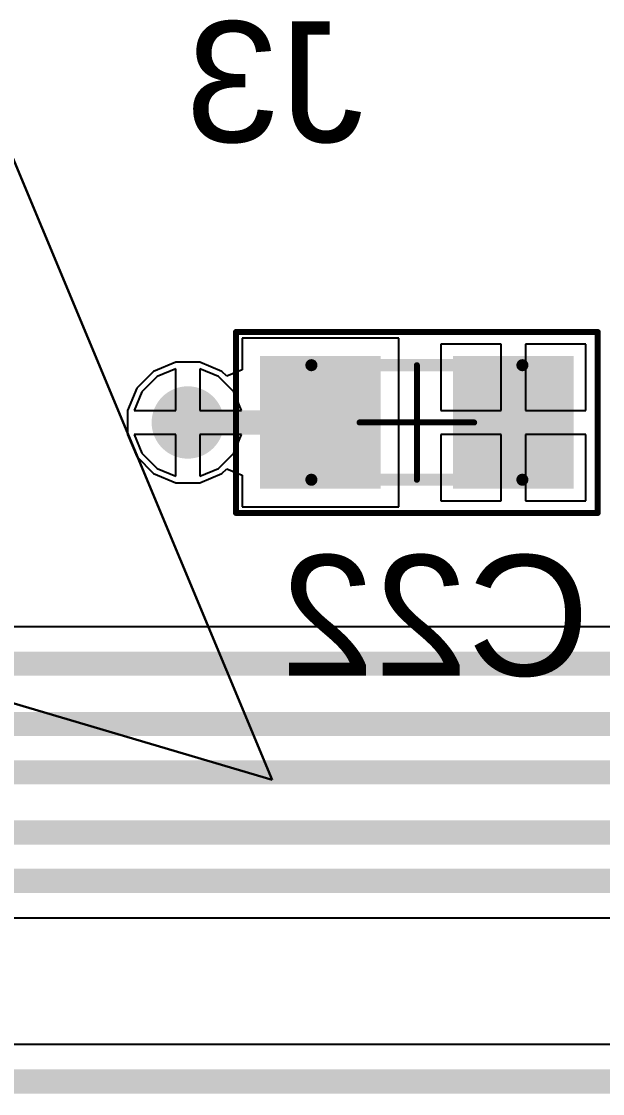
# Model space of a CAD drawing. Header units: inches. Extents: x -5 to 179, y -47 to 8.
# Drawn here: x 152.92 to 157.74, y -36.76 to -27.87 of the extents above; entities that cross this region are included whole.
import ezdxf

# ---------------------------------------------------------------- set-up
doc = ezdxf.new("R2010")
doc.units = ezdxf.units.IN
for name, color, linetype in [('Bottom 3D Body', 56, 'Continuous'), ('Bottom Courtyard', 56, 'Continuous'), ('Bottom Layer', 5, 'Continuous'), ('Bottom Overlay', 54, 'Continuous'), ('Bottom Paste', 16, 'Continuous'), ('Bottom Solder', 6, 'Continuous'), ('Keep-Out Layer', 6, 'Continuous'), ('Top Layer', 1, 'Continuous'), ('Top Overlay', 2, 'Continuous'), ('Top Solder', 216, 'Continuous'), ('Via Holes', 16, 'Continuous')]:
    doc.layers.add(name, color=color, linetype=linetype)
doc.styles.add('Arial', font='', dxfattribs={"height": 0.2})
doc.styles.get('Arial').set_extended_font_data('Arial')

# ---------------------------------------------------------------- blocks, each defined once
blk = doc.blocks.new('CAPC0603_1608_55_N_B_980')
at = {"layer": 'Bottom Layer'}
for points in [[(-0.35, 0.5), (-0.35, -0.5), (-1.25, -0.5), (-1.25, 0.5)], [(1.25, 0.5), (1.25, -0.5), (0.35, -0.5), (0.35, 0.5)]]:
    blk.add_hatch(color=5, dxfattribs=at).paths.add_polyline_path(points)
at = {"layer": 'Bottom Paste'}
for points in [[(-0.35, 0.5), (-0.35, -0.5), (-1.25, -0.5), (-1.25, 0.5)], [(1.25, 0.5), (1.25, -0.5), (0.35, -0.5), (0.35, 0.5)]]:
    blk.add_hatch(color=16, dxfattribs=at).paths.add_polyline_path(points)
at = {"layer": 'Bottom Solder'}
for points in [[(-0.3, 0.55), (-0.3, -0.55), (-1.3, -0.55), (-1.3, 0.55)], [(1.3, 0.55), (1.3, -0.55), (0.3, -0.55), (0.3, 0.55)]]:
    blk.add_hatch(color=6, dxfattribs=at).paths.add_polyline_path(points)
at = {"layer": 'Bottom 3D Body'}
for points in [[(0.875, 0.475, 0.1, 0.1, 0), (-0.875, 0.475, 0.1, 0.1, 0)], [(-0.875, 0.475, 0.1, 0.1, 0), (-0.875, -0.475, 0.1, 0.1, 0)], [(0.875, 0.475, 0.1, 0.1, 0), (0.875, -0.475, 0.1, 0.1, 0)], [(0.875, -0.475, 0.1, 0.1, 0), (-0.875, -0.475, 0.1, 0.1, 0)]]:
    blk.add_lwpolyline(points, format="xyseb", dxfattribs=at)
for points in [[(-0.9, 0.475, 0.05, 0.05, 1), (-0.85, 0.475, 0.05, 0.05, 1)], [(-0.9, 0.475, 0.05, 0.05, 1), (-0.85, 0.475, 0.05, 0.05, 1)], [(0.85, 0.475, 0.05, 0.05, 1), (0.9, 0.475, 0.05, 0.05, 1)], [(0.85, 0.475, 0.05, 0.05, 1), (0.9, 0.475, 0.05, 0.05, 1)], [(-0.9, -0.475, 0.05, 0.05, 1), (-0.85, -0.475, 0.05, 0.05, 1)], [(-0.9, -0.475, 0.05, 0.05, 1), (-0.85, -0.475, 0.05, 0.05, 1)], [(0.85, -0.475, 0.05, 0.05, 1), (0.9, -0.475, 0.05, 0.05, 1)], [(0.85, -0.475, 0.05, 0.05, 1), (0.9, -0.475, 0.05, 0.05, 1)]]:
    blk.add_lwpolyline(points, format="xyseb", close=True, dxfattribs=at)
at = {"layer": 'Bottom Courtyard'}
for points in [[(1.5, 0.75, 0.05, 0.05, 0), (-1.5, 0.75, 0.05, 0.05, 0)], [(-1.5, 0.75, 0.05, 0.05, 0), (-1.5, -0.75, 0.05, 0.05, 0)], [(1.5, 0.75, 0.05, 0.05, 0), (1.5, -0.75, 0.05, 0.05, 0)], [(0, 0.475, 0.05, 0.05, 0), (0, -0.475, 0.05, 0.05, 0)], [(0.475, 0, 0.05, 0.05, 0), (-0.475, 0, 0.05, 0.05, 0)], [(1.5, -0.75, 0.05, 0.05, 0), (-1.5, -0.75, 0.05, 0.05, 0)]]:
    blk.add_lwpolyline(points, format="xyseb", dxfattribs=at)
for points in [[(-1.5125, 0.75, 0.025, 0.025, 1), (-1.4875, 0.75, 0.025, 0.025, 1)], [(-1.5125, 0.75, 0.025, 0.025, 1), (-1.4875, 0.75, 0.025, 0.025, 1)], [(1.4875, 0.75, 0.025, 0.025, 1), (1.5125, 0.75, 0.025, 0.025, 1)], [(1.4875, 0.75, 0.025, 0.025, 1), (1.5125, 0.75, 0.025, 0.025, 1)], [(-0.0125, 0.475, 0.025, 0.025, 1), (0.0125, 0.475, 0.025, 0.025, 1)], [(-0.4875, 0, 0.025, 0.025, 1), (-0.4625, 0, 0.025, 0.025, 1)], [(0.4625, 0, 0.025, 0.025, 1), (0.4875, 0, 0.025, 0.025, 1)], [(-0.0125, -0.475, 0.025, 0.025, 1), (0.0125, -0.475, 0.025, 0.025, 1)], [(-1.5125, -0.75, 0.025, 0.025, 1), (-1.4875, -0.75, 0.025, 0.025, 1)], [(-1.5125, -0.75, 0.025, 0.025, 1), (-1.4875, -0.75, 0.025, 0.025, 1)], [(1.4875, -0.75, 0.025, 0.025, 1), (1.5125, -0.75, 0.025, 0.025, 1)], [(1.4875, -0.75, 0.025, 0.025, 1), (1.5125, -0.75, 0.025, 0.025, 1)]]:
    blk.add_lwpolyline(points, format="xyseb", close=True, dxfattribs=at)

msp = doc.modelspace()

# ---------------------------------------------------------------- hatches: boundary and pattern name
at = {"layer": 'Bottom Layer'}
h = msp.add_hatch(color=5, dxfattribs=at)
edge = h.paths.add_edge_path()
edge.add_arc((154.3, -31.2), 0.3, 0, 360)
at = {"layer": 'Top Layer'}
h = msp.add_hatch(color=1, dxfattribs=at)
edge = h.paths.add_edge_path()
edge.add_arc((154.3, -31.2), 0.3, 0, 360)
at = {"layer": 'Via Holes'}
h = msp.add_hatch(color=7, dxfattribs=at)
edge = h.paths.add_edge_path()
edge.add_arc((154.3, -31.2), 0.15, 0, 360)

# ---------------------------------------------------------------- linework, layer by layer
at = {"layer": 'Bottom Layer'}
for p, q in [((156.05, -30.5), (154.75, -30.5)), ((154.75, -30.5), (154.75, -30.7633)), ((156.05, -31.9), (156.05, -30.5)), ((156.9, -30.55), (156.4, -30.55)), ((156.4, -30.55), (156.4, -31.1)), ((156.9, -31.1), (156.9, -30.55)), ((157.6, -30.55), (157.1, -30.55)), ((157.1, -30.55), (157.1, -31.1)), ((157.6, -31.1), (157.6, -30.55)), ((154.2005, -30.7), (154.0168, -30.7761)), ((154.3995, -30.7), (154.2005, -30.7)), ((154.5832, -30.7761), (154.3995, -30.7)), ((154.0168, -30.7761), (153.8761, -30.9168)), ((154.623, -30.8159), (154.5832, -30.7761)), ((154.75, -30.7633), (154.623, -30.8159)), ((153.8761, -30.9168), (153.8, -31.1005)), ((153.8, -31.1005), (153.8, -31.2995)), ((156.4, -31.1), (156.9, -31.1)), ((157.1, -31.1), (157.6, -31.1)), ((153.8, -31.2995), (153.8761, -31.4832)), ((156.9, -31.3), (156.4, -31.3)), ((156.4, -31.3), (156.4, -31.85)), ((156.9, -31.85), (156.9, -31.3)), ((157.6, -31.3), (157.1, -31.3)), ((157.1, -31.3), (157.1, -31.85)), ((157.6, -31.85), (157.6, -31.3)), ((153.8761, -31.4832), (154.0168, -31.6239)), ((154.0168, -31.6239), (154.2005, -31.7)), ((154.3995, -31.7), (154.5832, -31.6239)), ((154.5832, -31.6239), (154.623, -31.5841)), ((154.623, -31.5841), (154.75, -31.6367)), ((154.75, -31.6367), (154.75, -31.9)), ((154.2005, -31.7), (154.3995, -31.7)), ((154.75, -31.9), (156.05, -31.9)), ((156.4, -31.85), (156.9, -31.85)), ((157.1, -31.85), (157.6, -31.85)), ((160.6733, -32.8941), (146.7671, -32.8941)), ((114.6909, -35.3059), (161.8, -35.3059)), ((173.0262, -36.3582), (0.3044, -36.3582))]:
    msp.add_line(p, q, dxfattribs=at)
for points in [[(154.3, -31.2, 0.2, 0.2, 0), (155.4, -31.2, 0.2, 0.2, 0)], [(115.4, -33.2, 0.2, 0.2, 0), (160.8, -33.2, 0.2, 0.2, 0)], [(115.1, -33.7, 0.2, 0.2, 0), (161.2, -33.7, 0.2, 0.2, 0)], [(114.9, -34.1, 0.2, 0.2, 0), (161.5, -34.1, 0.2, 0.2, 0)], [(114.8, -34.6, 0.2, 0.2, 0), (161.6, -34.6, 0.2, 0.2, 0)], [(114.6909, -35, 0.2, 0.2, 0), (161.8, -35, 0.2, 0.2, 0)]]:
    msp.add_lwpolyline(points, format="xyseb", dxfattribs=at)
for points in [[(154.25, -31.2, 0.1, 0.1, 1), (154.35, -31.2, 0.1, 0.1, 1)], [(155.35, -31.2, 0.1, 0.1, 1), (155.45, -31.2, 0.1, 0.1, 1)]]:
    msp.add_lwpolyline(points, format="xyseb", close=True, dxfattribs=at)
at = {"layer": 'Keep-Out Layer'}
msp.add_lwpolyline([(-0.0015, -36.6641, 0.2, 0.2, 0), (173.3321, -36.6641, 0.2, 0.2, 0)], format="xyseb", dxfattribs=at)
at = {"layer": 'Top Layer'}
for p, q in [((154.2, -30.7543), (154.0451, -30.8185)), ((154.2, -31.1), (154.2, -30.7543)), ((154.5549, -30.8185), (154.4, -30.7543)), ((154.4, -30.7543), (154.4, -31.1)), ((154.0451, -30.8185), (153.9185, -30.9451)), ((154.6815, -30.9451), (154.5549, -30.8185)), ((153.9185, -30.9451), (153.8543, -31.1)), ((154.7457, -31.1), (154.6815, -30.9451)), ((153.8543, -31.1), (154.2, -31.1)), ((154.4, -31.1), (154.7457, -31.1)), ((154.2, -31.3), (153.8543, -31.3)), ((153.8543, -31.3), (153.9185, -31.4549)), ((154.2, -31.6457), (154.2, -31.3)), ((154.7457, -31.3), (154.4, -31.3)), ((154.4, -31.3), (154.4, -31.6457)), ((154.6815, -31.4549), (154.7457, -31.3)), ((153.9185, -31.4549), (154.0451, -31.5815)), ((154.5549, -31.5815), (154.6815, -31.4549)), ((154.0451, -31.5815), (154.2, -31.6457)), ((154.4, -31.6457), (154.5549, -31.5815)), ((173.0262, -36.3582), (0.3044, -36.3582))]:
    msp.add_line(p, q, dxfattribs=at)
at = {"layer": 'Top Overlay'}
for p, q in [((148.2229, -17.9186), (154.9991, -34.1642)), ((154.9991, -34.1642), (148.8169, -32.3309))]:
    msp.add_line(p, q, dxfattribs=at)
at = {"layer": 'Top Solder'}
for p, q in [((154.9991, -34.1642), (148.2229, -17.9186)), ((148.8169, -32.3309), (154.9991, -34.1642))]:
    msp.add_line(p, q, dxfattribs=at)

# ---------------------------------------------------------------- block references
at = {"rotation": 180}
msp.add_blockref('CAPC0603_1608_55_N_B_980', (156.2, -31.2), dxfattribs=at)

# ---------------------------------------------------------------- texts
at = {"layer": 'Bottom Overlay', "style": 'Arial', "text_generation_flag": 2}
for s, p in [('J3', (155.7581, -28.8748)), ('C22', (157.6329, -33.2998))]:
    msp.add_text(s, height=1, dxfattribs=at).set_placement(p)

doc.saveas('drawing.dxf')
